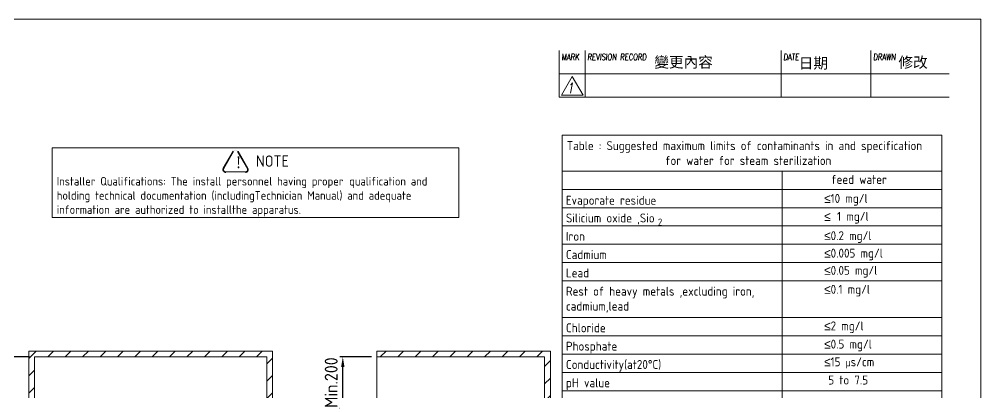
# Model space of a CAD drawing. Header units: millimetres. Extents: x 0 to 5860, y 0 to 4120.
# Drawn here: x 2135 to 5860, y 2672 to 4120 of the extents above; entities that cross this region are included whole.
import ezdxf

# ---------------------------------------------------------------- set-up
doc = ezdxf.new("R2010")
doc.units = ezdxf.units.MM
for name, color, linetype, lineweight in [('D', 3, 'Continuous', 13), ('F', 7, 'Continuous', 15), ('S', 4, 'Continuous', 15), ('T', 4, 'Continuous', 15)]:
    doc.layers.add(name, color=color, linetype=linetype, lineweight=lineweight)
doc.styles.get("Standard").update_dxf_attribs({"font": 'kaiu.ttf'})
doc.styles.add('STU25', font='isocp2.shx')
doc.styles.add('Text', font='romans.shx', dxfattribs={"width": 0.8, "oblique": 10})
doc.dimstyles.new('STU25', dxfattribs={"dimscale": 20, "dimtxt": 2.5, "dimasz": 2, "dimexe": 0.6, "dimexo": 1, "dimgap": 1, "dimtad": 1, "dimdsep": 46, "dimtxsty": 'STU25', "dimcen": 2, "dimazin": 2, "dimtfac": 1, "dimtmove": 0, "dimatfit": 3, "dimfxl": 0, "dimtolj": 1, "dimtzin": 0, "dimarcsym": 0})

# ---------------------------------------------------------------- blocks, each defined once
blk = doc.blocks.new('*D5')
at = {"layer": 'D', "color": 0, "lineweight": -2}
for p, q in [((2174.6, 2811.3), (2021.2, 2811.3)), ((2033.2, 2771.3), (2033.2, 1300.3)), ((2174.6, 1260.3), (2021.2, 1260.3))]:
    blk.add_line(p, q, dxfattribs=at)
at = {"layer": 'D', "color": 0}
for points in [[(2026.5, 2771.3), (2039.8, 2771.3), (2033.2, 2811.3)], [(2026.5, 1300.3), (2039.8, 1300.3), (2033.2, 1260.3)]]:
    blk.add_solid(points, dxfattribs=at)
at = {"layer": 'Defpoints', "color": 0}
for p in [(2194.6, 2811.3), (2033.2, 1260.3), (2194.6, 1260.3)]:
    blk.add_point(p, dxfattribs=at)
at = {"layer": 'D', "color": 0, "insert": (1988.2, 2035.8), "char_height": 50, "attachment_point": 5, "rotation": 90, "style": 'STU25'}
blk.add_mtext('\\A1;Min.1600', dxfattribs=at)
blk = doc.blocks.new('*D12')
at = {"layer": 'D', "color": 0, "lineweight": -2}
for p, q in [((3500.6, 2811.3), (3376.8, 2811.3)), ((3388.8, 2651.3), (3388.8, 2771.3)), ((3501.5, 2611.3), (3376.8, 2611.3))]:
    blk.add_line(p, q, dxfattribs=at)
at = {"layer": 'D', "color": 0}
for points in [[(3382.1, 2771.3), (3395.4, 2771.3), (3388.8, 2811.3)], [(3382.1, 2651.3), (3395.4, 2651.3), (3388.8, 2611.3)]]:
    blk.add_solid(points, dxfattribs=at)
at = {"layer": 'Defpoints', "color": 0}
for p in [(3388.8, 2811.3), (3520.6, 2811.3), (3521.5, 2611.3)]:
    blk.add_point(p, dxfattribs=at)
at = {"layer": 'D', "color": 0, "insert": (3343.8, 2711.3), "char_height": 50, "attachment_point": 5, "rotation": 90, "style": 'STU25'}
blk.add_mtext('\\A1;Min.200', dxfattribs=at)

msp = doc.modelspace()

# ---------------------------------------------------------------- hatches: boundary and pattern name
at = {"layer": 'D'}
h = msp.add_hatch(color=11, dxfattribs=at)
edge = h.paths.add_edge_path()
edge.add_line((2963.74, 3608.225), (2925.802, 3542.516))
edge.add_arc((2935.425, 3536.96), 11.111, 150, 270)
edge.add_line((2935.425, 3525.849), (3011.3, 3525.849))
edge.add_arc((3011.3, 3536.96), 11.111, 270, 390)
edge.add_line((3020.922, 3542.516), (2982.985, 3608.225))
edge.add_arc((2973.362, 3602.67), 11.111, 30, 150)
edge = h.paths.add_edge_path(flags=16)
edge.add_arc((2973.362, 3602.67), 8.889, 30, 150)
edge.add_line((2965.664, 3607.114), (2927.727, 3541.405))
edge.add_arc((2935.425, 3536.96), 8.889, 150, 270)
edge.add_line((2935.425, 3528.072), (3011.3, 3528.072))
edge.add_arc((3011.3, 3536.96), 8.889, 270, 390)
edge.add_line((3018.998, 3541.405), (2981.06, 3607.114))
h = msp.add_hatch(dxfattribs=at)
h.set_pattern_fill('ANSI31', color=2, scale=15, style=0)
h.set_pattern_definition([(45, (-263.2, 4275.52), (-33.67596, 33.67596), [])])
h.paths.add_polyline_path([(3116.841, 1238.071), (3116.841, 2833.51), (2172.399, 2833.51), (2172.399, 1238.071)])
h.paths.add_polyline_path([(3094.618, 1260.293), (3094.618, 2811.29), (2194.621, 2811.29), (2194.621, 1260.293)], flags=16)
h = msp.add_hatch(dxfattribs=at)
h.set_pattern_fill('ANSI31', color=2, scale=15, style=0)
h.set_pattern_definition([(45, (-187.86, 4275.52), (-33.67596, 33.67596), [])])
h.paths.add_polyline_path([(3520.6, 2833.51), (3520.6, 2811.29), (4170.596, 2811.29), (4170.596, 1260.293), (3520.6, 1260.293), (3520.6, 1238.071), (4192.819, 1238.071), (4192.819, 2833.51)])

# ---------------------------------------------------------------- linework, layer by layer
at = {"layer": 'D', "color": 11}
for p, q in [((4238.738, 3671.143), (4238.738, 2261.435)), ((4238.738, 3671.143), (5708.706, 3671.143)), ((5708.706, 3671.143), (5708.706, 2261.435)), ((2963.74, 3608.225), (2925.802, 3542.516)), ((2965.664, 3607.114), (2927.727, 3541.405)), ((2981.06, 3607.114), (3018.998, 3541.405)), ((2982.985, 3608.225), (3020.922, 3542.516)), ((2935.425, 3528.072), (3011.3, 3528.072)), ((4238.738, 3531.406), (5708.706, 3531.406)), ((5090.792, 3531.406), (5090.792, 2466.606)), ((4238.738, 3460.419), (5708.706, 3460.419)), ((4238.738, 3389.432), (5708.706, 3389.432)), ((4238.738, 3318.446), (5708.706, 3318.446)), ((4238.738, 3247.459), (5708.706, 3247.459)), ((4238.738, 3176.472), (5708.706, 3176.472)), ((4238.738, 3105.486), (5708.706, 3105.486)), ((4238.738, 2963.512), (5708.706, 2963.512)), ((4238.738, 2892.526), (5708.706, 2892.526)), ((4238.738, 2821.539), (5708.706, 2821.539)), ((4238.738, 2750.552), (5708.706, 2750.552)), ((4238.738, 2679.566), (5708.706, 2679.566))]:
    msp.add_line(p, q, dxfattribs=at)
msp.add_lwpolyline([(2262.774, 3621.563), (3838.702, 3621.563), (3838.702, 3351.809), (2262.774, 3351.809)], close=True, dxfattribs=at)
for centre, radius, start, end in [((2935.425, 3536.96), 11.111, 150, 270), ((2935.425, 3536.96), 8.889, 150, 270), ((3011.3, 3536.96), 11.111, 270, 30), ((3011.3, 3536.96), 8.889, 270, 30)]:
    msp.add_arc(centre, radius, start, end, dxfattribs=at)
at = {"layer": 'F'}
msp.add_line((4227.107, 3998.213), (4227.107, 3818.213), dxfattribs=at)
at = {"layer": 'F', "color": 7}
for p, q in [((4327.107, 3998.213), (4327.107, 3818.213)), ((5086.293, 3818.213), (5086.293, 3998.213)), ((5434.617, 3818.213), (5434.617, 3998.213)), ((5738.213, 3908.213), (4227.107, 3908.213)), ((4227.107, 3818.213), (5738.213, 3818.213))]:
    msp.add_line(p, q, dxfattribs=at)
at = {"layer": 'F', "color": 6}
msp.add_lwpolyline([(0, 4120), (0, 0), (5860, 0), (5860, 4120)], close=True, dxfattribs=at)
at = {"layer": 'F', "color": 7}
msp.add_lwpolyline([(4277.869, 3897.807), (4236.318, 3825.837), (4319.421, 3825.837)], close=True, dxfattribs=at)
at = {"layer": 'S', "linetype": 'Continuous'}
for p, q in [((2172.399, 1238.071), (2172.399, 2833.51)), ((3116.841, 2833.51), (2172.399, 2833.51)), ((3116.841, 1238.071), (3116.841, 2833.51)), ((3520.6, 1238.071), (3520.6, 2833.51)), ((4192.819, 2833.51), (3520.6, 2833.51)), ((4192.819, 1238.071), (4192.819, 2833.51)), ((2194.621, 1260.293), (2194.621, 2811.29)), ((3094.618, 2811.29), (2194.621, 2811.29)), ((3094.618, 1260.293), (3094.618, 2811.29)), ((4170.596, 2811.29), (3520.6, 2811.29)), ((4170.596, 1260.293), (4170.596, 2811.29))]:
    msp.add_line(p, q, dxfattribs=at)

# ---------------------------------------------------------------- texts
at = {"layer": 'D', "color": 11, "attachment_point": 1, "style": 'STU25'}
for s, insert, char_height in [('Table : Suggested maximum limits of contaminants in and specification\\P          {\\f????|b0|i0|c136|p22;   }   {\\f????|b0|i0|c136|p22;  }   for water for steam sterilization', (4256.453, 3647.241), 34.666667), ('{\\f標楷體|b0|i0|c136|p65;!}', (2969.669, 3587.234), 44.44444), ('NOTE', (3052.563, 3592.03), 44), ('feed water', (5281.278, 3516.17), 34.6667), ('Evaporate residue   ', (4252.641, 3435.412), 34.66667), ('{\\f新細明體|b0|i0|c136|p18;≤}10 mg/l', (5253.434, 3442.674), 34.66667), ('Silicium oxide ,Sio', (4253.131, 3366.88), 34.66667), ('{\\f新細明體|b0|i0|c136|p18;≤  }1 mg/l', (5253.434, 3373.126), 34.66667), ('2', (4609.664, 3347.397), 27.145), ('Iron', (4253.131, 3295.894), 34.6667), ('{\\f新細明體|b0|i0|c136|p18;≤}0.2 mg/l', (5253.434, 3298.229), 34.66667), ('Cadmium', (4253.131, 3224.907), 34.6667), ('{\\f新細明體|b0|i0|c136|p18;≤}0.005 mg/l', (5253.434, 3230.465), 34.66667), ('Lead', (4253.131, 3153.92), 34.6667), ('{\\f新細明體|b0|i0|c136|p18;≤}0.05 mg/l', (5253.434, 3163.849), 34.66667), ('Rest of heavy metals ,excluding iron,\\Pcadmium,lead', (4253.131, 3082.934), 34.66667), ('{\\f新細明體|b0|i0|c136|p18;≤}0.1 mg/l', (5253.434, 3090.296), 34.66667), ('{\\f新細明體|b0|i0|c136|p18;≤}2 mg/l', (5253.434, 2948.467), 34.66667), ('Chloride', (4253.131, 2940.96), 34.6667), ('Phosphate', (4253.131, 2869.974), 34.6667), ('{\\f新細明體|b0|i0|c136|p18;≤}0.5 mg/l', (5253.434, 2877.933), 34.66667), ('Conductivity(at20%%dC)', (4253.131, 2798.987), 34.66667), ('{\\f新細明體|b0|i0|c136|p18;≤}15 {\\f新細明體|b0|i0|c136|p18;\\H0.75x;μ}s/cm', (5253.434, 2809.19), 34.66667), ('pH value', (4253.131, 2728), 34.6667), ('5 to 7.5', (5269.391, 2738.674), 34.6667)]:
    msp.add_mtext(s, dxfattribs=dict(at, insert=insert, char_height=char_height))
at = {"layer": 'F', "color": 1, "lineweight": 15, "style": 'Text', "oblique": 5, "width": 0.8}
for s, p in [('MARK', (4235.952, 3961.554)), ('REVISION RECORD', (4335.952, 3961.554)), ('DATE', (5095.139, 3961.554)), ('DRAWN', (5443.462, 3961.554))]:
    msp.add_text(s, height=24, dxfattribs=at).set_placement(p)
at = {"layer": 'F', "lineweight": -3}
for s, p in [('變更內容', (4595.7, 3932.894)), ('日期', (5154.892, 3928.938)), ('修改', (5541.205, 3932.103))]:
    msp.add_text(s, height=41.5149, dxfattribs=at).set_placement(p)
at = {"layer": 'S', "insert": (2280.752, 3508.374), "char_height": 33, "width": 1557.95, "attachment_point": 1}
msp.add_mtext('{\\Fisocp2.shx;\\C11;Installer Qualifications: The install personnel having proper\\f標楷體|b0|i0|c136|p65; \\Fisocp2.shx;qualification and holding technical documentation (includingTechnician Manual) and adequate information are authorized to installthe apparatus.}', dxfattribs=at)
at = {"layer": 'T', "lineweight": 20, "style": 'Text', "oblique": 10, "width": 0.8}
msp.add_text('1', height=40, dxfattribs=at).set_placement((4256.329, 3832.967))

# ---------------------------------------------------------------- dimensions: what is measured, and where the dimension line sits
at = {"layer": 'D'}
dim = msp.add_linear_dim(base=(3388.765, 2811.29), p1=(3521.45, 2611.293), p2=(3520.6, 2811.29), angle=90, text='Min.<>', dimstyle='STU25', dxfattribs=at)
dim.commit()
dim.dimension.update_dxf_attribs({"geometry": '*D12', "text_midpoint": (3388.765, 2711.291), "dimtype": 160})
dim = msp.add_linear_dim(base=(2033.173, 1260.293), p1=(2194.621, 2811.29), p2=(2194.621, 1260.293), angle=90, text='Min.1600', dimstyle='STU25', dxfattribs=at)
dim.commit()
dim.dimension.update_dxf_attribs({"geometry": '*D5', "text_midpoint": (1988.173, 2035.791)})

doc.saveas('drawing.dxf')
